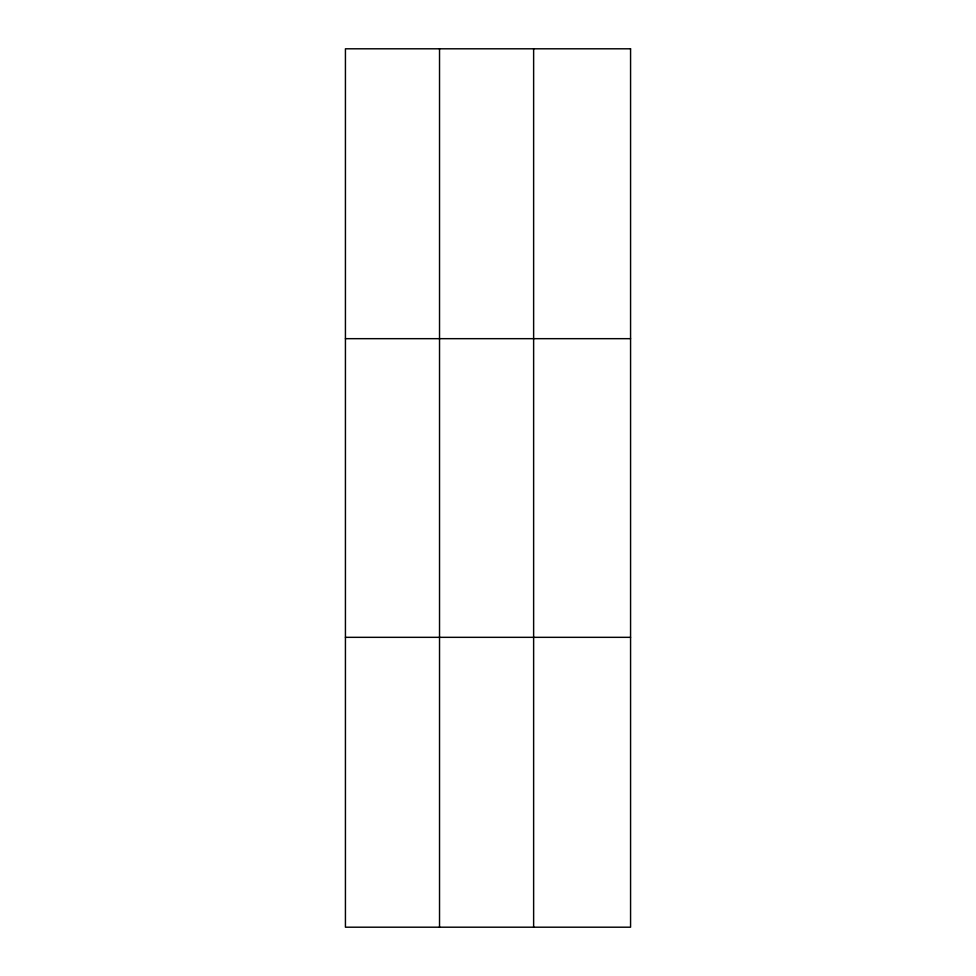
<?xml version="1.0" encoding="UTF-8"?>
<svg xmlns="http://www.w3.org/2000/svg" width="976" height="976" viewBox="0 0 976 976"><rect width="100%" height="100%" fill="white"/><g stroke="black" fill="none" stroke-linecap="round" stroke-linejoin="round"><path stroke-width="1.46" d="M439.529 48.8L439.529 927.2M533.628 48.8L533.628 927.2M345.431 338.672L630.569 338.672M345.431 637.328L630.569 637.328M630.569 48.8L630.569 927.2L345.431 927.2L345.431 48.8L630.569 48.8"/></g></svg>
